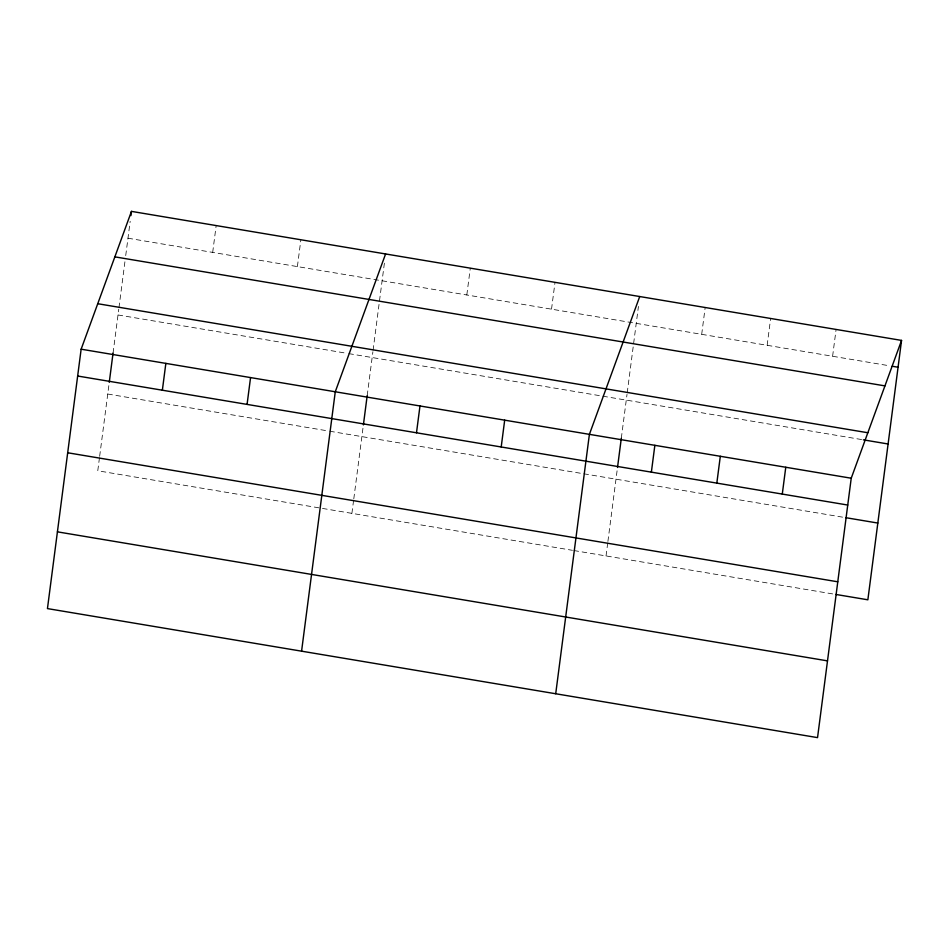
<?xml version="1.0" encoding="UTF-8"?>
<svg xmlns="http://www.w3.org/2000/svg" width="949" height="949" viewBox="0 0 949 949"><rect width="100%" height="100%" fill="white"/><g stroke="black" fill="none" stroke-linecap="round" stroke-linejoin="round"><path stroke-width="0.71" stroke-dasharray="4.75 3.56" d="M99.467 457.75L97.771 470.775L572.437 550.313M99.657 456.303L109.076 383.776M113.061 353.028L118.767 309.16M118.957 307.713L124.971 261.378M125.719 255.578L130.179 221.259M212.683 252.398L216.17 225.577M297.393 266.598L300.88 239.765M351.901 513.362L353.597 500.325M353.787 498.877L363.206 426.362M367.192 395.603L372.898 351.747M373.076 350.3L384.487 262.434M466.813 294.973L470.301 268.152M551.523 309.172L555.011 282.351M606.031 555.936L607.728 542.911M607.906 541.452L617.324 468.936M621.322 438.189L627.016 394.321M627.206 392.874L638.44 306.42M701.691 334.333L705.178 307.512M767.148 345.306L770.635 318.473M832.605 356.266L836.093 329.445M127.985 238.211L889.343 365.768M118.008 314.961L347.31 353.372M348.769 353.621L861.917 439.601M107.735 394.025L328.283 430.976M329.742 431.226L844.373 517.454M573.896 550.55L834.408 594.204"/><path stroke-width="1.42" d="M81.14 349.196L47.45 608.594L817.54 737.622L851.229 478.225L901.55 340.406L131.46 211.378L81.14 349.196L851.229 478.225M109.265 382.317L113.061 353.028M130.915 215.613L131.46 211.378M162.362 390.205L165.85 363.384M247.072 404.404L250.56 377.583M301.58 651.168L335.27 391.771L385.591 253.964M363.396 424.891L367.192 395.603M416.492 432.791L419.98 405.97M501.202 446.979L504.69 420.158M555.711 693.743L589.4 434.345L639.721 296.539M617.514 467.477L621.322 438.189M651.37 472.139L654.857 445.318M716.827 483.112L720.315 456.291M782.284 494.073L785.772 467.252M901.55 340.406L867.861 599.804L835.855 594.442M892.25 366.255L898.062 367.239M114.853 256.859L884.942 385.887M97.747 303.716L867.837 432.744M863.365 439.838L888.098 443.99M77.652 376.018L847.742 505.046M845.832 517.691L877.825 523.053M67.687 452.768L837.777 581.796M57.414 531.843L827.504 660.872"/></g></svg>
